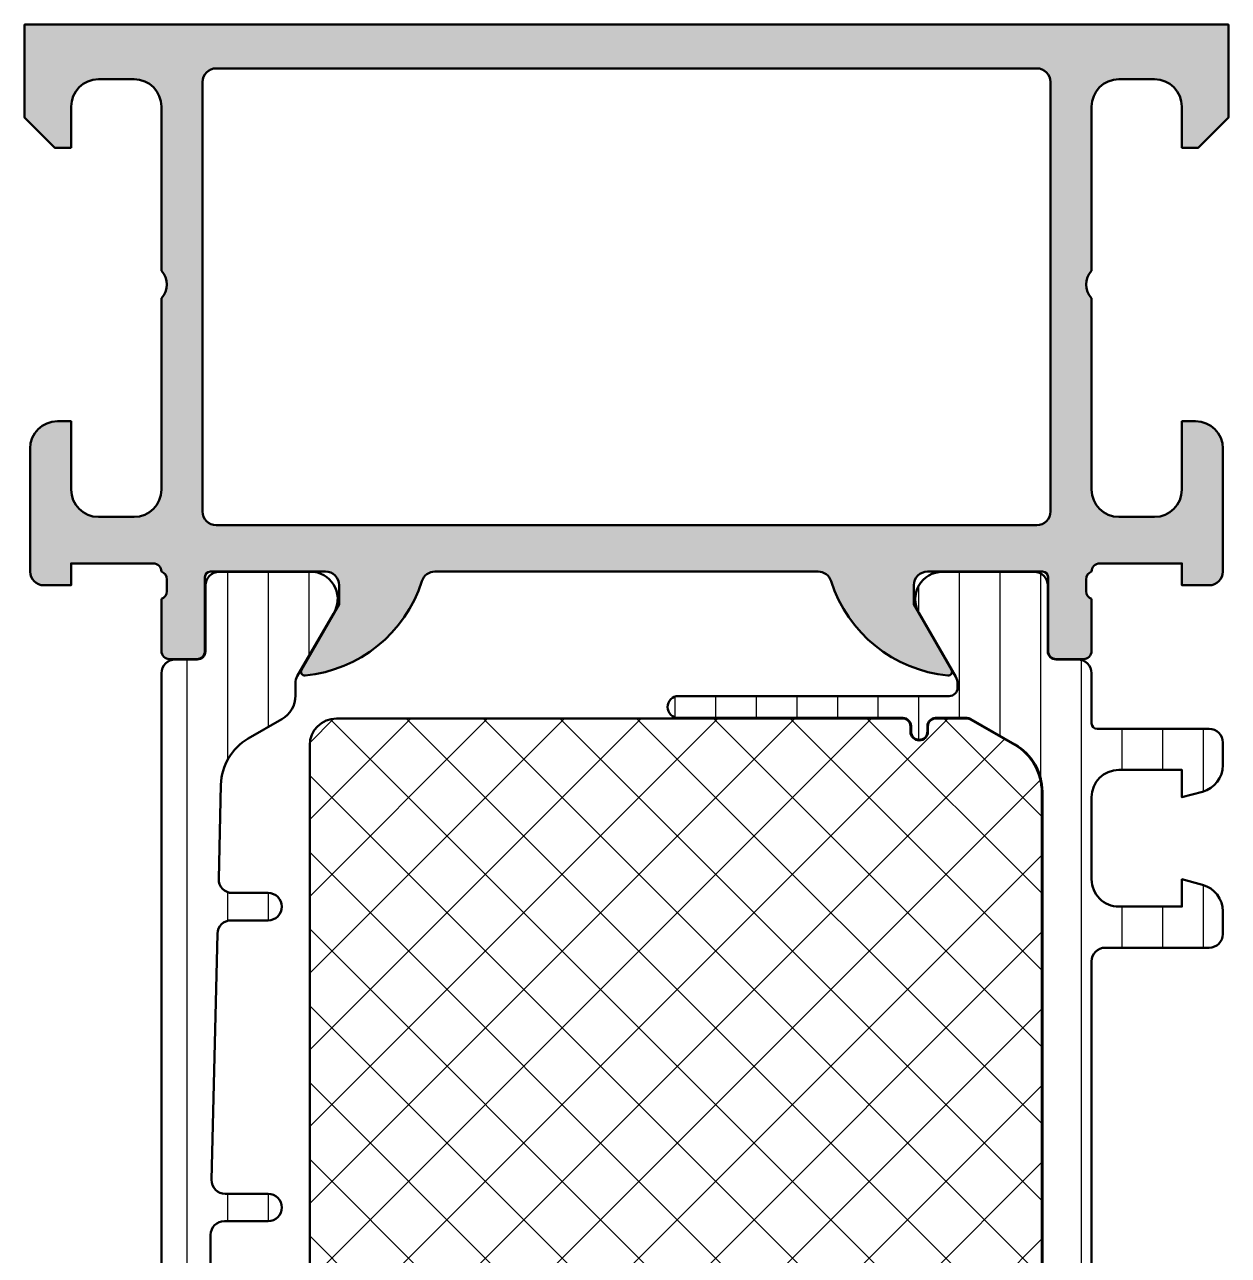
# Model space of a CAD drawing. Extents: x 0 to 69, y 0 to 90.
# Drawn here: x 0 to 44, y 45 to 90 of the extents above; entities that cross this region are included whole.
import ezdxf

# ---------------------------------------------------------------- set-up
doc = ezdxf.new("R2010")
doc.units = 0
for name, color, linetype, lineweight in [('0S-Alu contour', 7, 'Continuous', 50), ('0S-Alu hatch', 252, 'Continuous', 25), ('0S-Plastic contour', 254, 'Continuous', 50), ('0S-Plastic hatch', 253, 'Continuous', 25), ('0S-PT contour', 91, 'Continuous', 50), ('0S-PT hatch', 103, 'Continuous', 25)]:
    doc.layers.add(name, color=color, linetype=linetype, lineweight=lineweight)
pattern_1 = [(90, (0, 0), (-1.4859, 0), [])]

# ---------------------------------------------------------------- blocks, each defined once
blk = doc.blocks.new('486660__AA6779D3_EC4B_46D5_8450_88F0453FE4CD_')
at = {"layer": '0S-PT hatch'}
h = blk.add_hatch(dxfattribs=at)
h.set_pattern_fill('ANSI37', color=256, scale=0.625, angle=90, style=0)
h.set_pattern_definition([(135, (0, 0), (-1.403165018917055, -1.403165018917055), []), (225, (0, 0), (1.403165018917055, -1.403165018917055), [])])
edge = h.paths.add_edge_path()
edge.add_line((32.37999999999912, 64.15), (32.37999999999912, 64.35))
edge.add_arc((32.09999999999911, 64.35000000000001), 0.2800000000000011, 0, 89.99999999999856)
edge.add_line((32.09999999999912, 64.63), (11.39999999999904, 64.63))
edge.add_arc((11.39999999999904, 63.64999999999999), 0.9800000000000039, 90, 180)
edge.add_line((10.41999999999903, 63.64999999999999), (10.41999999999908, 18.84999999999997))
edge.add_arc((11.39999999999908, 18.84999999999997), 0.9799999999999968, 180, 270.0000000000002)
edge.add_line((11.39999999999908, 17.86999999999997), (32.09999999999916, 17.87))
edge.add_arc((32.09999999999916, 18.15), 0.2800000000000011, 270, 360)
edge.add_line((32.37999999999916, 18.15), (32.37999999999916, 18.35))
edge.add_ellipse((32.69999999999916, 18.35), major_axis=(-0.3200000000000003, 0), ratio=1, start_angle=180, end_angle=360, ccw=False)
edge.add_line((33.01999999999917, 18.35), (33.01999999999917, 18.14999999999999))
edge.add_arc((33.29999999999916, 18.14999999999999), 0.2800000000000011, 180, 270)
edge.add_line((33.29999999999916, 17.86999999999999), (34.43730669589375, 17.87))
edge.add_arc((34.43730669589374, 18.15), 0.2799999999999976, 270.0000000000014, 300.0000000000005)
edge.add_line((34.57730669589374, 17.90751288694036), (36.18999999999906, 18.83860180018583))
edge.add_arc((35.19999999999907, 20.55333209967904), 1.980000000000004, 299.9999999999993, 360)
edge.add_line((37.17999999999908, 20.55333209967904), (37.17999999999905, 61.94666790032098))
edge.add_arc((35.19999999999904, 61.94666790032097), 1.980000000000003, 0, 60.00000000000089)
edge.add_line((36.18999999999902, 63.66139819981417), (34.57730669589369, 64.59248711305963))
edge.add_arc((34.43730669589368, 64.35000000000001), 0.2800000000000002, 59.99999999999822, 89.99999999999564)
edge.add_line((34.43730669589371, 64.63), (33.29999999999912, 64.63))
edge.add_arc((33.29999999999911, 64.35000000000001), 0.2799999999999869, 89.99999999999856, 180)
edge.add_line((33.01999999999913, 64.35000000000002), (33.01999999999912, 64.15))
edge.add_ellipse((32.69999999999912, 64.15), major_axis=(-0.3200000000000003, 0), ratio=1, start_angle=0, end_angle=180, ccw=False)
at = {"layer": '0S-PT contour', "color": 7}
for points in [[(32.09999999999912, 64.63), (11.39999999999904, 64.63)], [(34.43730669589371, 64.63), (33.29999999999912, 64.63)], [(36.18999999999902, 63.66139819981417), (34.57730669589369, 64.59248711305963)], [(32.37999999999912, 64.15), (32.37999999999912, 64.35)], [(33.01999999999913, 64.35000000000002), (33.01999999999912, 64.15)], [(10.41999999999903, 63.64999999999999), (10.41999999999908, 18.84999999999997)], [(37.17999999999908, 20.55333209967904), (37.17999999999905, 61.94666790032098)], [(34.57730669589374, 17.90751288694036), (36.18999999999906, 18.83860180018583)], [(32.37999999999916, 18.15), (32.37999999999916, 18.35)], [(33.01999999999917, 18.35), (33.01999999999917, 18.14999999999999)], [(11.39999999999908, 17.86999999999997), (32.09999999999916, 17.87)], [(33.29999999999916, 17.86999999999999), (34.43730669589375, 17.87)]]:
    blk.add_lwpolyline(points, dxfattribs=at)
for centre, radius, start, end in [((11.39999999999904, 63.64999999999999), 0.9800000000000039, 90, 180), ((32.09999999999911, 64.35000000000001), 0.2800000000000011, 0, 89.99999999999856), ((33.29999999999911, 64.35000000000001), 0.2799999999999869, 89.99999999999856, 180), ((34.43730669589368, 64.35000000000001), 0.2800000000000002, 59.99999999999822, 89.99999999999564), ((35.19999999999904, 61.94666790032097), 1.980000000000003, 0, 60.00000000000089), ((35.19999999999907, 20.55333209967904), 1.980000000000004, 299.9999999999993, 0), ((11.39999999999908, 18.84999999999997), 0.9799999999999968, 180, 270.0000000000002), ((32.09999999999916, 18.15), 0.2800000000000011, 270, 0), ((33.29999999999916, 18.14999999999999), 0.2800000000000011, 180, 270), ((34.43730669589374, 18.15), 0.2799999999999976, 270.0000000000014, 300.0000000000005)]:
    blk.add_arc(centre, radius, start, end, dxfattribs=at)
at = {"layer": '0S-PT contour', "color": 7, "extrusion": (0, 0, -1)}
for centre, start, end in [((-32.69999999999912, 64.15), 180, 0), ((-32.69999999999916, 18.35), 0, 180)]:
    blk.add_arc(centre, 0.3200000000000003, start, end, dxfattribs=at)
blk = doc.blocks.new('284601__1C3E3B5A_675D_45E2_A2A6_27D8448A8259___341B43FD_93DC_42B4_A6A2_6976A97F9815_')
at = {"layer": '0S-Plastic hatch'}
h = blk.add_hatch(dxfattribs=at)
h.set_pattern_fill('ANSI31', color=256, scale=0.4680000000000001, angle=45, style=0)
h.set_pattern_definition(pattern_1)
edge = h.paths.add_edge_path()
edge.add_arc((39.19999999999911, 64.45), 0.2000000000000028, 180, 270)
edge.add_line((39.19999999999911, 64.25), (43.29999999999912, 64.25000000000001))
edge.add_ellipse((43.29999999999912, 63.75000000000001), major_axis=(-0.5, 0), ratio=1, start_angle=180, end_angle=270, ccw=False)
edge.add_line((43.79999999999911, 63.75000000000001), (43.79999999999911, 62.91925077662566))
edge.add_ellipse((42.79999999999911, 62.91925077662565), major_axis=(-1, 0), ratio=1, start_angle=104.99999999999989, end_angle=180, ccw=False)
edge.add_line((43.05881904510163, 61.95332495033658), (42.29999999999912, 61.75000000000001))
edge.add_line((42.29999999999912, 61.75000000000001), (42.29999999999911, 62.75000000000002))
edge.add_line((42.29999999999911, 62.75000000000002), (39.99999999999911, 62.75000000000001))
edge.add_arc((39.99999999999911, 61.75), 1, 90, 180)
edge.add_line((38.99999999999911, 61.75), (38.99999999999911, 58.75))
edge.add_arc((39.99999999999911, 58.75), 1, 180, 270.0000000000004)
edge.add_line((39.99999999999911, 57.75000000000001), (42.29999999999912, 57.75000000000002))
edge.add_line((42.29999999999912, 57.75000000000002), (42.29999999999912, 58.75000000000001))
edge.add_line((42.29999999999912, 58.75000000000001), (43.05881904510163, 58.54667504966343))
edge.add_ellipse((42.79999999999912, 57.58074922337437), major_axis=(-0.9999999999999957, 0), ratio=1, start_angle=180, end_angle=255.0000000000004, ccw=False)
edge.add_line((43.79999999999911, 57.58074922337437), (43.79999999999912, 56.75))
edge.add_ellipse((43.29999999999912, 56.75), major_axis=(-0.5, 0), ratio=1, start_angle=90, end_angle=180, ccw=False)
edge.add_line((43.29999999999912, 56.25), (39.49999999999911, 56.25000000000001))
edge.add_arc((39.49999999999911, 55.75000000000001), 0.5, 90, 180)
edge.add_line((38.99999999999911, 55.75000000000001), (38.99999999999914, 26.75000000000001))
edge.add_arc((39.49999999999914, 26.75000000000001), 0.5, 180, 270)
edge.add_line((39.49999999999914, 26.25000000000001), (43.29999999999915, 26.25000000000002))
edge.add_ellipse((43.29999999999915, 25.75000000000001), major_axis=(-0.5000000000000036, 0), ratio=1, start_angle=180, end_angle=270, ccw=False)
edge.add_line((43.79999999999916, 25.75000000000001), (43.79999999999916, 24.91925077662566))
edge.add_ellipse((42.79999999999914, 24.91925077662565), major_axis=(-1.000000000000007, 0), ratio=1, start_angle=104.9999999999998, end_angle=180, ccw=False)
edge.add_line((43.05881904510167, 23.95332495033658), (42.29999999999916, 23.75000000000001))
edge.add_line((42.29999999999916, 23.75000000000001), (42.29999999999916, 24.75000000000001))
edge.add_line((42.29999999999916, 24.75000000000001), (39.99999999999914, 24.75000000000001))
edge.add_arc((39.99999999999915, 23.75000000000001), 1, 90.0000000000004, 180)
edge.add_line((38.99999999999915, 23.75000000000001), (38.99999999999915, 20.75000000000001))
edge.add_arc((39.99999999999915, 20.75000000000001), 1, 180, 270)
edge.add_line((39.99999999999915, 19.75000000000001), (42.29999999999916, 19.75000000000001))
edge.add_line((42.29999999999916, 19.75000000000001), (42.29999999999916, 20.75000000000001))
edge.add_line((42.29999999999916, 20.75000000000001), (43.05881904510168, 20.54667504966344))
edge.add_ellipse((42.79999999999916, 19.58074922337437), major_axis=(-0.9999999999999991, 0), ratio=1, start_angle=180, end_angle=255.0000000000005, ccw=False)
edge.add_line((43.79999999999916, 19.58074922337437), (43.79999999999916, 18.75000000000001))
edge.add_ellipse((43.29999999999916, 18.75000000000001), major_axis=(-0.5, 0), ratio=1, start_angle=90, end_angle=180, ccw=False)
edge.add_line((43.29999999999916, 18.25000000000001), (39.19999999999915, 18.25000000000001))
edge.add_arc((39.19999999999916, 18.05000000000001), 0.2000000000000028, 90.00000000000205, 180)
edge.add_line((38.99999999999915, 18.05000000000001), (38.99999999999915, 16.21000000000001))
edge.add_ellipse((38.49999999999915, 16.21000000000001), major_axis=(-0.5, 0), ratio=1, start_angle=90, end_angle=180, ccw=False)
edge.add_line((38.49999999999915, 15.71000000000001), (37.69999999999914, 15.71000000000001))
edge.add_arc((37.69999999999914, 15.41000000000001), 0.2999999999999971, 90, 180)
edge.add_line((37.39999999999915, 15.41000000000001), (37.39999999999915, 13.01))
edge.add_ellipse((36.89999999999915, 13.01), major_axis=(-0.5, 0), ratio=1, start_angle=90, end_angle=180, ccw=False)
edge.add_line((36.89999999999915, 12.51), (33.54999999999915, 12.51000000000001))
edge.add_ellipse((33.54999999999915, 13.51), major_axis=(-0.9999999999999964, 0), ratio=1, start_angle=-30.000000000000114, end_angle=90, ccw=False)
edge.add_line((32.68397459621471, 14.01), (34.03301270189136, 16.34660254037844))
edge.add_arc((33.59999999999914, 16.59660254037844), 0.4999999999999998, 329.9999999999999, 360)
edge.add_line((34.09999999999914, 16.59660254037844), (34.09999999999916, 16.75))
edge.add_arc((33.79999999999916, 16.75), 0.2999999999999971, 0, 90)
edge.add_line((33.79999999999916, 17.05), (23.89999999999915, 17.04999999999999))
edge.add_ellipse((23.89999999999915, 17.44999999999998), major_axis=(-0.3999999999999986, 0), ratio=1, start_angle=-90, end_angle=90, ccw=False)
edge.add_line((23.89999999999915, 17.84999999999998), (32.09999999999916, 17.85))
edge.add_arc((32.09999999999916, 18.15), 0.3000000000000043, 270, 360)
edge.add_line((32.39999999999917, 18.15), (32.39999999999917, 18.35))
edge.add_ellipse((32.69999999999916, 18.35), major_axis=(-0.2999999999999971, 0), ratio=1, start_angle=180, end_angle=360, ccw=False)
edge.add_line((32.99999999999916, 18.35), (32.99999999999916, 18.14999999999999))
edge.add_arc((33.29999999999916, 18.14999999999999), 0.2999999999999971, 180, 270)
edge.add_line((33.29999999999916, 17.85), (34.43730669589375, 17.85))
edge.add_arc((34.43730669589375, 18.15), 0.2999999999999971, 269.9999999999986, 299.9999999999984)
edge.add_line((34.58730669589375, 17.89019237886466), (36.19999999999905, 18.82128129211013))
edge.add_arc((35.19999999999908, 20.55333209967904), 2.000000000000005, 299.9999999999989, 360)
edge.add_line((37.19999999999909, 20.55333209967904), (37.19999999999905, 61.94666790032098))
edge.add_arc((35.19999999999905, 61.94666790032096), 2, 0, 60.00000000000115)
edge.add_line((36.19999999999901, 63.67871870788985), (34.5873066958937, 64.60980762113533))
edge.add_arc((34.4373066958937, 64.35000000000001), 0.2999999999999919, 59.99999999999943, 89.99999999999864)
edge.add_line((34.43730669589371, 64.65), (33.29999999999912, 64.65))
edge.add_arc((33.29999999999912, 64.35000000000001), 0.2999999999999971, 90, 180)
edge.add_line((32.99999999999912, 64.35000000000001), (32.99999999999911, 64.15))
edge.add_ellipse((32.69999999999912, 64.15), major_axis=(-0.2999999999999971, 0), ratio=1, start_angle=0, end_angle=180, ccw=False)
edge.add_line((32.39999999999912, 64.15), (32.39999999999912, 64.35))
edge.add_arc((32.09999999999912, 64.35), 0.3000000000000043, 0, 90)
edge.add_line((32.09999999999912, 64.65), (23.8999999999991, 64.65))
edge.add_ellipse((23.8999999999991, 65.04999999999998), major_axis=(-0.3999999999999915, 0), ratio=1, start_angle=-90, end_angle=90, ccw=False)
edge.add_line((23.8999999999991, 65.44999999999999), (33.7999999999991, 65.45))
edge.add_arc((33.7999999999991, 65.75), 0.2999999999999971, 270, 360)
edge.add_line((34.0999999999991, 65.75), (34.0999999999991, 65.90339745962156))
edge.add_arc((33.5999999999991, 65.90339745962156), 0.5, 0, 30.00000000000195)
edge.add_line((34.03301270189131, 66.15339745962157), (32.68397459621466, 68.49000000000001))
edge.add_ellipse((33.5499999999991, 68.99), major_axis=(-0.9999999999999888, 0), ratio=1, start_angle=-90, end_angle=29.999999999999375, ccw=False)
edge.add_line((33.5499999999991, 69.98999999999998), (36.8999999999991, 69.99000000000001))
edge.add_ellipse((36.89999999999911, 69.49000000000001), major_axis=(-0.5, 0), ratio=1, start_angle=180, end_angle=270.0000000000008, ccw=False)
edge.add_line((37.3999999999991, 69.49000000000001), (37.3999999999991, 67.09))
edge.add_arc((37.6999999999991, 67.09), 0.3000000000000043, 180, 270)
edge.add_line((37.6999999999991, 66.78999999999999), (38.49999999999911, 66.79))
edge.add_ellipse((38.49999999999911, 66.29), major_axis=(-0.5, 0), ratio=1, start_angle=180, end_angle=270, ccw=False)
edge.add_line((38.99999999999911, 66.29), (38.99999999999911, 64.45))
at = {"layer": '0S-Plastic contour', "color": 7}
for points in [[(33.5499999999991, 69.98999999999998), (36.8999999999991, 69.99000000000001)], [(37.3999999999991, 69.49000000000001), (37.3999999999991, 67.09)], [(34.03301270189131, 66.15339745962157), (32.68397459621466, 68.49000000000001)], [(37.6999999999991, 66.78999999999999), (38.49999999999911, 66.79)], [(38.99999999999911, 66.29), (38.99999999999911, 64.45)], [(34.0999999999991, 65.75), (34.0999999999991, 65.90339745962156)], [(23.8999999999991, 65.44999999999999), (33.7999999999991, 65.45)], [(32.09999999999912, 64.65), (23.8999999999991, 64.65)], [(34.43730669589371, 64.65), (33.29999999999912, 64.65)], [(36.19999999999901, 63.67871870788985), (34.5873066958937, 64.60980762113533)], [(32.39999999999912, 64.15), (32.39999999999912, 64.35)], [(32.99999999999912, 64.35000000000001), (32.99999999999911, 64.15)], [(39.19999999999911, 64.25), (43.29999999999912, 64.25000000000001)], [(43.79999999999911, 63.75000000000001), (43.79999999999911, 62.91925077662566)], [(43.05881904510163, 61.95332495033658), (42.29999999999912, 61.75000000000001), (42.29999999999911, 62.75000000000002), (39.99999999999911, 62.75000000000001)], [(37.19999999999909, 20.55333209967904), (37.19999999999905, 61.94666790032098)], [(38.99999999999911, 61.75), (38.99999999999911, 58.75)], [(39.99999999999911, 57.75000000000001), (42.29999999999912, 57.75000000000002), (42.29999999999912, 58.75000000000001), (43.05881904510163, 58.54667504966343)], [(43.79999999999911, 57.58074922337437), (43.79999999999912, 56.75)], [(43.29999999999912, 56.25), (39.49999999999911, 56.25000000000001)], [(38.99999999999911, 55.75000000000001), (38.99999999999914, 26.75000000000001)], [(39.49999999999914, 26.25000000000001), (43.29999999999915, 26.25000000000002)], [(43.79999999999916, 25.75000000000001), (43.79999999999916, 24.91925077662566)], [(43.05881904510167, 23.95332495033658), (42.29999999999916, 23.75000000000001), (42.29999999999916, 24.75000000000001), (39.99999999999914, 24.75000000000001)], [(38.99999999999915, 23.75000000000001), (38.99999999999915, 20.75000000000001)], [(39.99999999999915, 19.75000000000001), (42.29999999999916, 19.75000000000001), (42.29999999999916, 20.75000000000001), (43.05881904510168, 20.54667504966344)], [(43.79999999999916, 19.58074922337437), (43.79999999999916, 18.75000000000001)], [(34.58730669589375, 17.89019237886466), (36.19999999999905, 18.82128129211013)], [(32.39999999999917, 18.15), (32.39999999999917, 18.35)], [(32.99999999999916, 18.35), (32.99999999999916, 18.14999999999999)], [(38.99999999999915, 18.05000000000001), (38.99999999999915, 16.21000000000001)], [(43.29999999999916, 18.25000000000001), (39.19999999999915, 18.25000000000001)], [(23.89999999999915, 17.84999999999998), (32.09999999999916, 17.85)], [(33.29999999999916, 17.85), (34.43730669589375, 17.85)], [(33.79999999999916, 17.05), (23.89999999999915, 17.04999999999999)], [(34.09999999999914, 16.59660254037844), (34.09999999999916, 16.75)], [(32.68397459621471, 14.01), (34.03301270189136, 16.34660254037844)], [(37.39999999999915, 15.41000000000001), (37.39999999999915, 13.01)], [(38.49999999999915, 15.71000000000001), (37.69999999999914, 15.71000000000001)], [(36.89999999999915, 12.51), (33.54999999999915, 12.51000000000001)]]:
    blk.add_lwpolyline(points, dxfattribs=at)
at = {"layer": '0S-Plastic contour', "color": 7, "extrusion": (0, 0, -1)}
for centre, radius, start, end in [((-33.5499999999991, 68.99), 0.9999999999999888, 330.0000000000006, 90), ((-36.89999999999911, 69.49000000000001), 0.5, 89.9999999999992, 180), ((-38.49999999999911, 66.29), 0.5, 90, 180), ((-23.8999999999991, 65.04999999999998), 0.3999999999999915, 270, 90), ((-32.69999999999912, 64.15), 0.2999999999999971, 180, 0), ((-43.29999999999912, 63.75000000000001), 0.5, 90, 180), ((-42.79999999999911, 62.91925077662565), 1, 180, 255.0000000000001), ((-42.79999999999912, 57.58074922337437), 0.9999999999999957, 104.9999999999996, 180), ((-43.29999999999912, 56.75), 0.5, 180, 270), ((-43.29999999999915, 25.75000000000001), 0.5000000000000036, 90, 180), ((-42.79999999999914, 24.91925077662565), 1.000000000000007, 180, 255.0000000000002), ((-42.79999999999916, 19.58074922337437), 0.9999999999999991, 104.9999999999995, 180), ((-32.69999999999916, 18.35), 0.2999999999999971, 0, 180), ((-43.29999999999916, 18.75000000000001), 0.5, 180, 270), ((-23.89999999999915, 17.44999999999998), 0.3999999999999986, 270, 90), ((-38.49999999999915, 16.21000000000001), 0.5, 180, 270), ((-33.54999999999915, 13.51), 0.9999999999999964, 270, 30.00000000000004), ((-36.89999999999915, 13.01), 0.5, 180, 270)]:
    blk.add_arc(centre, radius, start, end, dxfattribs=at)
at = {"layer": '0S-Plastic contour', "color": 7}
for centre, radius, start, end in [((37.6999999999991, 67.09), 0.3000000000000043, 180, 270), ((33.5999999999991, 65.90339745962156), 0.5, 0, 30.00000000000195), ((33.7999999999991, 65.75), 0.2999999999999971, 270, 0), ((32.09999999999912, 64.35), 0.3000000000000043, 0, 90), ((33.29999999999912, 64.35000000000001), 0.2999999999999971, 90, 180), ((34.4373066958937, 64.35000000000001), 0.2999999999999919, 59.99999999999943, 89.99999999999864), ((39.19999999999911, 64.45), 0.2000000000000028, 180, 270), ((35.19999999999905, 61.94666790032096), 2, 0, 60.00000000000115), ((39.99999999999911, 61.75), 1, 90, 180), ((39.99999999999911, 58.75), 1, 180, 270.0000000000004), ((39.49999999999911, 55.75000000000001), 0.5, 90, 180), ((39.49999999999914, 26.75000000000001), 0.5, 180, 270), ((39.99999999999915, 23.75000000000001), 1, 90.0000000000004, 180), ((39.99999999999915, 20.75000000000001), 1, 180, 270), ((35.19999999999908, 20.55333209967904), 2.000000000000005, 299.9999999999989, 0), ((32.09999999999916, 18.15), 0.3000000000000043, 270, 0), ((33.29999999999916, 18.14999999999999), 0.2999999999999971, 180, 270), ((39.19999999999916, 18.05000000000001), 0.2000000000000028, 90.00000000000205, 180), ((34.43730669589375, 18.15), 0.2999999999999971, 269.9999999999986, 299.9999999999984), ((33.79999999999916, 16.75), 0.2999999999999971, 0, 90), ((33.59999999999914, 16.59660254037844), 0.4999999999999998, 329.9999999999999, 0), ((37.69999999999914, 15.41000000000001), 0.2999999999999971, 90, 180)]:
    blk.add_arc(centre, radius, start, end, dxfattribs=at)
blk = doc.blocks.new('345120__EB5345EE_8730_44EF_A1D6_C79B34CDE69C_')
at = {"layer": '0S-Alu hatch'}
h = blk.add_hatch(color=256, dxfattribs=at)
edge = h.paths.add_edge_path()
edge.add_line((1.700000000000287, 85.49999999999918), (1.100000000000186, 85.49999999999918))
edge.add_line((1.100000000000186, 85.49999999999918), (-1.42e-14, 86.59999999999937))
edge.add_line((-1.42e-14, 86.59999999999937), (-1.42e-14, 89.99999999999999))
edge.add_line((-1.42e-14, 89.99999999999999), (44, 90))
edge.add_line((44, 90), (44, 86.59999999999938))
edge.add_line((44, 86.59999999999938), (42.8999999999998, 85.4999999999992))
edge.add_line((42.8999999999998, 85.4999999999992), (42.2999999999997, 85.4999999999992))
edge.add_line((42.2999999999997, 85.4999999999992), (42.2999999999997, 86.99999999999947))
edge.add_arc((41.29999999999951, 86.99999999999947), 1.000000000000177, 0, 90)
edge.add_line((41.29999999999951, 87.99999999999966), (39.99999999999929, 87.99999999999966))
edge.add_arc((39.99999999999929, 86.99999999999947), 1.000000000000184, 90, 180)
edge.add_line((38.99999999999911, 86.99999999999947), (38.99999999999911, 80.9999999999984))
edge.add_arc((39.5249999999992, 80.49999999999831), 0.7250000000001247, 136.3971810272964, 223.6028189727047)
edge.add_line((38.99999999999912, 79.99999999999821), (38.99999999999911, 72.99999999999697))
edge.add_arc((39.99999999999929, 72.99999999999697), 1.000000000000177, 180, 270)
edge.add_line((39.99999999999929, 71.99999999999679), (41.29999999999952, 71.9999999999968))
edge.add_arc((41.29999999999952, 72.99999999999697), 1.000000000000184, 270, 360)
edge.add_line((42.29999999999971, 72.99999999999697), (42.29999999999971, 75.49999999999741))
edge.add_line((42.29999999999971, 75.49999999999741), (42.79999999999978, 75.49999999999741))
edge.add_ellipse((42.79999999999978, 74.49999999999724), major_axis=(-1.00000000000017, 0), ratio=1, start_angle=180, end_angle=270, ccw=False)
edge.add_line((43.79999999999996, 74.49999999999724), (43.79999999999997, 69.99999999999643))
edge.add_ellipse((43.29999999999988, 69.99999999999643), major_axis=(-0.5000000000000853, 0), ratio=1, start_angle=90, end_angle=180, ccw=False)
edge.add_line((43.29999999999988, 69.49999999999635), (42.29999999999971, 69.49999999999635))
edge.add_line((42.29999999999971, 69.49999999999635), (42.29999999999971, 70.29999999999649))
edge.add_line((42.29999999999971, 70.29999999999649), (39.29999999999917, 70.29999999999649))
edge.add_arc((39.29999999999917, 69.99999999999643), 0.3000000000000398, 90, 180)
edge.add_arc((39.09999999999911, 69.71715728752181), 0.300000000000011, 109.4712206344875, 180)
edge.add_line((38.7999999999991, 69.71715728752181), (38.79999999999912, 69.28284271247105))
edge.add_arc((39.09999999999911, 69.28284271247105), 0.2999999999999971, 180, 250.528779365509)
edge.add_line((38.99999999999911, 68.99999999999643), (38.99999999999911, 67.09999999999647))
edge.add_ellipse((38.69999999999907, 67.09999999999647), major_axis=(-0.3000000000000398, 0), ratio=1, start_angle=90, end_angle=180, ccw=False)
edge.add_line((38.69999999999907, 66.79999999999643), (37.70999999999915, 66.79999999999644))
edge.add_ellipse((37.70999999999915, 67.09999999999647), major_axis=(-0.3000000000000256, 0), ratio=1, start_angle=0, end_angle=90, ccw=False)
edge.add_line((37.40999999999913, 67.09999999999647), (37.40999999999912, 69.79999999999643))
edge.add_arc((37.20999999999911, 69.79999999999643), 0.2000000000000028, 0, 90)
edge.add_line((37.20999999999911, 69.99999999999643), (32.99999999999911, 69.99999999999643))
edge.add_arc((32.99999999999911, 69.49999999999643), 0.5, 90, 180)
edge.add_line((32.49999999999911, 69.49999999999643), (32.49999999999911, 68.79999999999643))
edge.add_line((32.49999999999911, 68.79999999999643), (33.88149545762147, 66.40717967696887))
edge.add_ellipse((33.7618802153508, 66.33811978464473), major_axis=(-0.1381197846482964, 0), ratio=1, start_angle=84.37742244920781, end_angle=209.9999999999931, ccw=False)
edge.add_ellipse((34.23822324117291, 71.17660886184424), major_axis=(-5.000000000000006, 0), ratio=1, start_angle=17.74841635607021, end_angle=84.3774224492065, ccw=False)
edge.add_arc((28.99999999999909, 69.49999999999643), 0.499999999999996, 17.74841635607022, 90)
edge.add_line((28.99999999999909, 69.99999999999643), (15.00000000000091, 69.99999999999643))
edge.add_arc((15.0000000000009, 69.49999999999643), 0.5, 89.99999999999959, 162.2515836439297)
edge.add_ellipse((9.761776758827082, 71.17660886184424), major_axis=(-5.000000000000018, 0), ratio=1, start_angle=95.62257755079372, end_angle=162.25158364393, ccw=False)
edge.add_ellipse((10.2381197846492, 66.3381197846447), major_axis=(-0.1381197846483021, 0), ratio=1, start_angle=-29.99999999999818, end_angle=95.6225775507944, ccw=False)
edge.add_line((10.11850454237853, 66.40717967696887), (11.50000000000091, 68.79999999999643))
edge.add_line((11.50000000000091, 68.79999999999643), (11.50000000000091, 69.49999999999642))
edge.add_arc((11.00000000000091, 69.49999999999642), 0.5, 0, 90.00000000000081)
edge.add_line((11.0000000000009, 69.99999999999642), (6.790000000000894, 69.99999999999642))
edge.add_arc((6.790000000000894, 69.79999999999643), 0.2000000000000028, 90, 180)
edge.add_line((6.590000000000891, 69.79999999999643), (6.590000000000891, 67.09999999999647))
edge.add_ellipse((6.290000000000851, 67.09999999999647), major_axis=(-0.3000000000000398, 0), ratio=1, start_angle=90, end_angle=180, ccw=False)
edge.add_line((6.290000000000851, 66.79999999999643), (5.300000000000935, 66.79999999999643))
edge.add_ellipse((5.300000000000935, 67.09999999999647), major_axis=(-0.3000000000000398, 0), ratio=1, start_angle=0, end_angle=90, ccw=False)
edge.add_line((5.000000000000895, 67.09999999999647), (5.000000000000895, 68.99999999999642))
edge.add_arc((4.900000000000886, 69.28284271247104), 0.300000000000002, 289.4712206344923, 360)
edge.add_line((5.200000000000889, 69.28284271247104), (5.200000000000891, 69.7171572875218))
edge.add_arc((4.900000000000886, 69.71715728752181), 0.3000000000000043, 0, 70.52877936550742)
edge.add_arc((4.700000000000841, 69.99999999999642), 0.300000000000054, 0, 90)
edge.add_line((4.700000000000841, 70.29999999999647), (1.700000000000301, 70.29999999999647))
edge.add_line((1.700000000000301, 70.29999999999647), (1.700000000000301, 69.49999999999633))
edge.add_line((1.700000000000301, 69.49999999999633), (0.7000000000001237, 69.49999999999633))
edge.add_ellipse((0.7000000000001237, 69.99999999999642), major_axis=(-0.5000000000000853, 0), ratio=1, start_angle=0, end_angle=90, ccw=False)
edge.add_line((0.2000000000000384, 69.99999999999642), (0.2000000000000384, 74.49999999999721))
edge.add_ellipse((1.200000000000216, 74.49999999999721), major_axis=(-1.000000000000177, 0), ratio=1, start_angle=270.0000000000004, end_angle=360, ccw=False)
edge.add_line((1.200000000000208, 75.49999999999739), (1.700000000000301, 75.4999999999974))
edge.add_line((1.700000000000301, 75.4999999999974), (1.700000000000301, 72.99999999999696))
edge.add_arc((2.700000000000478, 72.99999999999696), 1.000000000000177, 180, 269.9999999999996)
edge.add_line((2.700000000000471, 71.99999999999679), (4.000000000000717, 71.99999999999679))
edge.add_arc((4.00000000000071, 72.99999999999696), 1.00000000000017, 270.0000000000004, 360)
edge.add_line((5.000000000000881, 72.99999999999696), (5.000000000000881, 79.9999999999982))
edge.add_arc((4.475000000000783, 80.4999999999983), 0.7250000000001365, 316.397181027296, 403.6028189727028)
edge.add_line((5.000000000000887, 80.99999999999837), (5.000000000000881, 86.99999999999945))
edge.add_arc((4.000000000000703, 86.99999999999945), 1.000000000000177, 0, 90)
edge.add_line((4.000000000000703, 87.99999999999963), (2.700000000000471, 87.99999999999963))
edge.add_arc((2.700000000000471, 86.99999999999945), 1.00000000000017, 90, 180)
edge.add_line((1.700000000000301, 86.99999999999945), (1.700000000000287, 85.49999999999918))
edge = h.paths.add_edge_path()
edge.add_arc((37, 87.89999999999996), 0.5, 0, 90)
edge.add_line((37, 88.39999999999998), (6.999999999999985, 88.39999999999998))
edge.add_arc((6.999999999999985, 87.89999999999996), 0.5, 90, 180)
edge.add_line((6.499999999999985, 87.89999999999996), (6.5, 72.19999999999997))
edge.add_arc((7, 72.19999999999997), 0.5, 180, 270)
edge.add_line((7, 71.69999999999997), (37.00000000000001, 71.69999999999999))
edge.add_arc((37.00000000000001, 72.19999999999997), 0.5, 270, 360)
edge.add_line((37.50000000000001, 72.19999999999997), (37.50000000000001, 87.89999999999999))
at = {"layer": '0S-Alu contour', "color": 7}
for points in [[(1.700000000000287, 85.49999999999918), (1.100000000000186, 85.49999999999918), (-1.42e-14, 86.59999999999937), (-1.42e-14, 89.99999999999999), (44, 90), (44, 86.59999999999938), (42.8999999999998, 85.4999999999992), (42.2999999999997, 85.4999999999992), (42.2999999999997, 86.99999999999947)], [(37, 88.39999999999998), (6.999999999999985, 88.39999999999998)], [(4.000000000000703, 87.99999999999963), (2.700000000000471, 87.99999999999963)], [(6.499999999999985, 87.89999999999996), (6.5, 72.19999999999997)], [(37.50000000000001, 72.19999999999997), (37.50000000000001, 87.89999999999999)], [(41.29999999999951, 87.99999999999966), (39.99999999999929, 87.99999999999966)], [(1.700000000000301, 86.99999999999945), (1.700000000000287, 85.49999999999918)], [(5.000000000000887, 80.99999999999837), (5.000000000000881, 86.99999999999945)], [(38.99999999999911, 86.99999999999947), (38.99999999999911, 80.9999999999984)], [(5.000000000000881, 72.99999999999696), (5.000000000000881, 79.9999999999982)], [(38.99999999999912, 79.99999999999821), (38.99999999999911, 72.99999999999697)], [(1.200000000000208, 75.49999999999739), (1.700000000000301, 75.4999999999974), (1.700000000000301, 72.99999999999696)], [(42.29999999999971, 72.99999999999697), (42.29999999999971, 75.49999999999741), (42.79999999999978, 75.49999999999741)], [(0.2000000000000384, 69.99999999999642), (0.2000000000000384, 74.49999999999721)], [(43.79999999999996, 74.49999999999724), (43.79999999999997, 69.99999999999643)], [(2.700000000000471, 71.99999999999679), (4.000000000000717, 71.99999999999679)], [(7, 71.69999999999997), (37.00000000000001, 71.69999999999999)], [(39.99999999999929, 71.99999999999679), (41.29999999999952, 71.9999999999968)], [(4.700000000000841, 70.29999999999647), (1.700000000000301, 70.29999999999647), (1.700000000000301, 69.49999999999633), (0.7000000000001237, 69.49999999999633)], [(43.29999999999988, 69.49999999999635), (42.29999999999971, 69.49999999999635), (42.29999999999971, 70.29999999999649), (39.29999999999917, 70.29999999999649)], [(6.590000000000891, 69.79999999999643), (6.590000000000891, 67.09999999999647)], [(11.0000000000009, 69.99999999999642), (6.790000000000894, 69.99999999999642)], [(28.99999999999909, 69.99999999999643), (15.00000000000091, 69.99999999999643)], [(37.20999999999911, 69.99999999999643), (32.99999999999911, 69.99999999999643)], [(37.40999999999913, 67.09999999999647), (37.40999999999912, 69.79999999999643)], [(5.200000000000889, 69.28284271247104), (5.200000000000891, 69.7171572875218)], [(10.11850454237853, 66.40717967696887), (11.50000000000091, 68.79999999999643), (11.50000000000091, 69.49999999999642)], [(32.49999999999911, 69.49999999999643), (32.49999999999911, 68.79999999999643), (33.88149545762147, 66.40717967696887)], [(38.7999999999991, 69.71715728752181), (38.79999999999912, 69.28284271247105)], [(5.000000000000895, 67.09999999999647), (5.000000000000895, 68.99999999999642)], [(38.99999999999911, 68.99999999999643), (38.99999999999911, 67.09999999999647)], [(6.290000000000851, 66.79999999999643), (5.300000000000935, 66.79999999999643)], [(38.69999999999907, 66.79999999999643), (37.70999999999915, 66.79999999999644)]]:
    blk.add_lwpolyline(points, dxfattribs=at)
for centre, radius, start, end in [((6.999999999999985, 87.89999999999996), 0.5, 90, 180), ((37, 87.89999999999996), 0.5, 0, 90), ((2.700000000000471, 86.99999999999945), 1.00000000000017, 90, 180), ((4.000000000000703, 86.99999999999945), 1.000000000000177, 0, 90), ((39.99999999999929, 86.99999999999947), 1.000000000000184, 90, 180), ((41.29999999999951, 86.99999999999947), 1.000000000000177, 0, 90), ((4.475000000000783, 80.4999999999983), 0.7250000000001365, 316.397181027296, 43.60281897270282), ((39.5249999999992, 80.49999999999831), 0.7250000000001247, 136.3971810272964, 223.6028189727047), ((2.700000000000478, 72.99999999999696), 1.000000000000177, 180, 269.9999999999996), ((4.00000000000071, 72.99999999999696), 1.00000000000017, 270.0000000000004, 0), ((39.99999999999929, 72.99999999999697), 1.000000000000177, 180, 270), ((41.29999999999952, 72.99999999999697), 1.000000000000184, 270, 0), ((7, 72.19999999999997), 0.5, 180, 270), ((37.00000000000001, 72.19999999999997), 0.5, 270, 0), ((4.700000000000841, 69.99999999999642), 0.300000000000054, 0, 90), ((39.29999999999917, 69.99999999999643), 0.3000000000000398, 90, 180), ((4.900000000000886, 69.71715728752181), 0.3000000000000043, 0, 70.52877936550742), ((6.790000000000894, 69.79999999999643), 0.2000000000000028, 90, 180), ((11.00000000000091, 69.49999999999642), 0.5, 0, 90.00000000000081), ((15.0000000000009, 69.49999999999643), 0.5, 89.99999999999959, 162.2515836439297), ((28.99999999999909, 69.49999999999643), 0.499999999999996, 17.74841635607022, 90), ((32.99999999999911, 69.49999999999643), 0.5, 90, 180), ((37.20999999999911, 69.79999999999643), 0.2000000000000028, 0, 90), ((39.09999999999911, 69.71715728752181), 0.300000000000011, 109.4712206344875, 180), ((4.900000000000886, 69.28284271247104), 0.300000000000002, 289.4712206344923, 0), ((39.09999999999911, 69.28284271247105), 0.2999999999999971, 180, 250.528779365509)]:
    blk.add_arc(centre, radius, start, end, dxfattribs=at)
at = {"layer": '0S-Alu contour', "color": 7, "extrusion": (0, 0, -1)}
for centre, radius, start, end in [((-1.200000000000216, 74.49999999999721), 1.000000000000177, 0, 89.99999999999959), ((-42.79999999999978, 74.49999999999724), 1.00000000000017, 90, 180), ((-0.7000000000001237, 69.99999999999642), 0.5000000000000853, 270, 0), ((-43.29999999999988, 69.99999999999643), 0.5000000000000853, 180, 270), ((-9.761776758827082, 71.17660886184424), 5.000000000000019, 197.7484163560701, 264.3774224492063), ((-34.23822324117291, 71.17660886184424), 5.000000000000006, 275.6225775507935, 342.2515836439298), ((-5.300000000000935, 67.09999999999647), 0.3000000000000398, 270, 0), ((-6.290000000000851, 67.09999999999647), 0.3000000000000398, 180, 270), ((-37.70999999999915, 67.09999999999647), 0.3000000000000256, 270, 0), ((-38.69999999999907, 67.09999999999647), 0.3000000000000398, 180, 270), ((-10.2381197846492, 66.3381197846447), 0.1381197846483021, 264.3774224492056, 29.99999999999824), ((-33.7618802153508, 66.33811978464473), 0.1381197846482964, 150.0000000000069, 275.6225775507922)]:
    blk.add_arc(centre, radius, start, end, dxfattribs=at)
blk = doc.blocks.new('284601__D1D47318_7897_450D_8B7C_3EEFFCFABF3A___E5347060_884E_45AE_9116_E744F85955DC_')
at = {"layer": '0S-Plastic hatch'}
h = blk.add_hatch(dxfattribs=at)
h.set_pattern_fill('ANSI31', color=256, scale=0.4680000000000001, angle=45, style=0)
h.set_pattern_definition(pattern_1)
edge = h.paths.add_edge_path()
edge.add_line((9.399999999999817, 64.60247913859288), (8.173146686273858, 63.89415504765704))
edge.add_arc((9.173146686273792, 62.16210424008813), 1.999999999999995, 119.9999999999979, 178.6586049342205)
edge.add_line((7.173694771767034, 62.20892348373027), (7.092974565514793, 58.76170481091058))
edge.add_arc((7.592837544141478, 58.75000000000007), 0.4999999999999928, 178.6586049342219, 270.0000000000003)
edge.add_line((7.592837544141481, 58.25000000000007), (8.900000000000052, 58.25000000000006))
edge.add_ellipse((8.900000000000052, 57.75000000000005), major_axis=(-0.5, 0), ratio=1, start_angle=90, end_angle=270, ccw=False)
edge.add_line((8.900000000000052, 57.25000000000005), (7.546005466508188, 57.25000000000005))
edge.add_arc((7.546005466508176, 56.75000000000006), 0.5, 89.99999999999856, 178.6586049342197)
edge.add_line((7.046142487881484, 56.7617048109106), (6.835398138531598, 47.76170481091056))
edge.add_arc((7.335261117158287, 47.75000000000003), 0.4999999999999972, 178.6586049342219, 270.0000000000014)
edge.add_line((7.335261117158299, 47.25000000000004), (8.900000000000052, 47.25000000000005))
edge.add_ellipse((8.900000000000052, 46.75000000000006), major_axis=(-0.5, 0), ratio=1, start_angle=90, end_angle=270, ccw=False)
edge.add_line((8.900000000000052, 46.25000000000006), (7.299999999999995, 46.25000000000006))
edge.add_arc((7.299999999999995, 45.75000000000006), 0.5, 90, 180)
edge.add_line((6.799999999999995, 45.75000000000006), (6.799999999999994, 36.75000000000006))
edge.add_arc((7.299999999999998, 36.75000000000006), 0.5000000000000046, 180, 270)
edge.add_line((7.299999999999998, 36.25000000000005), (8.900000000000052, 36.25000000000006))
edge.add_ellipse((8.900000000000052, 35.75000000000006), major_axis=(-0.5, 0), ratio=1, start_angle=90, end_angle=270, ccw=False)
edge.add_line((8.900000000000052, 35.25000000000006), (7.335261117158248, 35.25000000000004))
edge.add_arc((7.335261117158251, 34.75000000000008), 0.4999999999999574, 90.0000000000003, 181.3413950657789)
edge.add_line((6.835398138531601, 34.73829518908956), (7.046142487881486, 25.73829518908953))
edge.add_arc((7.546005466508184, 25.75000000000006), 0.5000000000000052, 181.3413950657786, 270)
edge.add_line((7.546005466508184, 25.25000000000005), (8.900000000000052, 25.25000000000006))
edge.add_ellipse((8.900000000000052, 24.75000000000005), major_axis=(-0.5000000000000036, 0), ratio=1, start_angle=90, end_angle=270, ccw=False)
edge.add_line((8.900000000000052, 24.25000000000005), (7.592837544141483, 24.25000000000006))
edge.add_arc((7.592837544141483, 23.75000000000006), 0.4999999999999965, 90, 181.3413950657789)
edge.add_line((7.092974565514794, 23.73829518908953), (7.173694771767033, 20.29107651626986))
edge.add_arc((9.173146686274006, 20.33789575991199), 2.000000000000202, 181.3413950657786, 240.0000000000016)
edge.add_line((8.173146686273952, 18.60584495234291), (9.39999999999981, 17.89752086140714))
edge.add_ellipse((8.899999999999903, 17.03149545762268), major_axis=(-0.9999999999999651, 0), ratio=1, start_angle=180, end_angle=240.000000000005, ccw=False)
edge.add_line((9.899999999999867, 17.03149545762268), (9.899999999999878, 16.57894936768688))
edge.add_arc((10.39997736187118, 16.57419146728958), 0.4999999999999795, 179.4547765471978, 209.9999965993446)
edge.add_line((9.966964645140823, 16.32419149299003), (11.28548149809947, 14.040453))
edge.add_ellipse((10.44422884910813, 13.49981807472285), major_axis=(-0.9999960709244735, 0), ratio=1, start_angle=98.18160805189967, end_angle=212.7270160998406, ccw=False)
edge.add_line((10.58653949809948, 12.51), (7.109998000000008, 12.51))
edge.add_ellipse((7.109995360374933, 13.00999597743861), major_axis=(-0.4999959774455833, 0), ratio=1, start_angle=-0.0003024817733034979, end_angle=90.00030248118622, ccw=False)
edge.add_line((6.609999382936317, 13.00999861706881), (6.610334012242539, 15.409997))
edge.add_arc((6.310334012242536, 15.40999699999999), 0.3000000000000025, 0, 90.00000000000018)
edge.add_line((6.310334012242535, 15.709997), (5.5, 15.70999699999999))
edge.add_ellipse((5.500000000000002, 16.2099970000001), major_axis=(-0.5000000000001031, 0), ratio=1, start_angle=0, end_angle=89.99999999999977, ccw=False)
edge.add_line((4.999999999999899, 16.2099970000001), (5.00000000000009, 66.29000299999998))
edge.add_ellipse((5.500000000000085, 66.29000299999998), major_axis=(-0.4999999999999947, 0), ratio=1, start_angle=270.000000000001, end_angle=360, ccw=False)
edge.add_line((5.500000000000076, 66.79000299999998), (6.310334012242549, 66.790003))
edge.add_arc((6.310334012242543, 67.090003), 0.2999999999999971, 270.000000000001, 360)
edge.add_line((6.610334012242541, 67.090003), (6.609999382936317, 69.4900013829363))
edge.add_ellipse((7.109995360374936, 69.49000402256138), major_axis=(-0.4999959774455868, 0), ratio=1, start_angle=-90.0003024811852, end_angle=0.0003024817733034979, ccw=False)
edge.add_line((7.109998000000004, 69.99), (10.58653949809948, 69.99))
edge.add_ellipse((10.44422884910813, 69.00018192527716), major_axis=(-0.9999960709244591, 0), ratio=1, start_angle=147.2729839001592, end_angle=261.81839194810044, ccw=False)
edge.add_line((11.28548149809946, 68.45954700000001), (9.96696464514083, 66.17580850701))
edge.add_arc((10.39997736187141, 65.92580853271033), 0.5000000000002393, 150.000003400656, 180.5452234528383)
edge.add_line((9.899999999999851, 65.92105063231271), (9.899999999999883, 65.46850454237736))
edge.add_ellipse((8.89999999999988, 65.46850454237736), major_axis=(-1.000000000000005, 0), ratio=1, start_angle=119.99999999999591, end_angle=180, ccw=False)
at = {"layer": '0S-Plastic contour', "color": 7}
for points in [[(7.109998000000004, 69.99), (10.58653949809948, 69.99)], [(6.610334012242541, 67.090003), (6.609999382936317, 69.4900013829363)], [(11.28548149809946, 68.45954700000001), (9.96696464514083, 66.17580850701)], [(5.500000000000076, 66.79000299999998), (6.310334012242549, 66.790003)], [(4.999999999999899, 16.2099970000001), (5.00000000000009, 66.29000299999998)], [(9.899999999999851, 65.92105063231271), (9.899999999999883, 65.46850454237736)], [(9.399999999999817, 64.60247913859288), (8.173146686273858, 63.89415504765704)], [(7.173694771767034, 62.20892348373027), (7.092974565514793, 58.76170481091058)], [(7.592837544141481, 58.25000000000007), (8.900000000000052, 58.25000000000006)], [(8.900000000000052, 57.25000000000005), (7.546005466508188, 57.25000000000005)], [(7.046142487881484, 56.7617048109106), (6.835398138531598, 47.76170481091056)], [(7.335261117158299, 47.25000000000004), (8.900000000000052, 47.25000000000005)], [(8.900000000000052, 46.25000000000006), (7.299999999999995, 46.25000000000006)], [(6.799999999999995, 45.75000000000006), (6.799999999999994, 36.75000000000006)], [(7.299999999999998, 36.25000000000005), (8.900000000000052, 36.25000000000006)], [(8.900000000000052, 35.25000000000006), (7.335261117158248, 35.25000000000004)], [(6.835398138531601, 34.73829518908956), (7.046142487881486, 25.73829518908953)], [(7.546005466508184, 25.25000000000005), (8.900000000000052, 25.25000000000006)], [(8.900000000000052, 24.25000000000005), (7.592837544141483, 24.25000000000006)], [(7.092974565514794, 23.73829518908953), (7.173694771767033, 20.29107651626986)], [(8.173146686273952, 18.60584495234291), (9.39999999999981, 17.89752086140714)], [(9.899999999999867, 17.03149545762268), (9.899999999999878, 16.57894936768688)], [(9.966964645140823, 16.32419149299003), (11.28548149809947, 14.040453)], [(6.310334012242535, 15.709997), (5.5, 15.70999699999999)], [(6.609999382936317, 13.00999861706881), (6.610334012242539, 15.409997)], [(10.58653949809948, 12.51), (7.109998000000008, 12.51)]]:
    blk.add_lwpolyline(points, dxfattribs=at)
at = {"layer": '0S-Plastic contour', "color": 7, "extrusion": (0, 0, -1)}
for centre, radius, start, end in [((-7.109995360374936, 69.49000402256138), 0.4999959774455868, 359.9996975182267, 90.00030248118524), ((-10.44422884910813, 69.00018192527716), 0.9999960709244591, 98.18160805189956, 212.7270160998408), ((-5.500000000000085, 66.29000299999998), 0.4999999999999947, 0, 89.99999999999898), ((-8.89999999999988, 65.46850454237736), 1.000000000000005, 180, 240.0000000000042), ((-8.900000000000052, 57.75000000000005), 0.5, 90, 270), ((-8.900000000000052, 46.75000000000006), 0.5, 90, 270), ((-8.900000000000052, 35.75000000000006), 0.5, 90, 270), ((-8.900000000000052, 24.75000000000005), 0.5000000000000036, 90, 270), ((-8.899999999999903, 17.03149545762268), 0.9999999999999651, 119.999999999995, 180), ((-5.500000000000002, 16.2099970000001), 0.5000000000001031, 270.0000000000002, 0), ((-10.44422884910813, 13.49981807472285), 0.9999960709244735, 147.2729839001594, 261.8183919481003), ((-7.109995360374933, 13.00999597743861), 0.4999959774455833, 269.9996975188138, 0.0003024817733149)]:
    blk.add_arc(centre, radius, start, end, dxfattribs=at)
at = {"layer": '0S-Plastic contour', "color": 7}
for centre, radius, start, end in [((6.310334012242543, 67.090003), 0.2999999999999971, 270.000000000001, 0), ((10.39997736187141, 65.92580853271033), 0.5000000000002393, 150.000003400656, 180.5452234528383), ((9.173146686273792, 62.16210424008813), 1.999999999999995, 119.9999999999979, 178.6586049342205), ((7.592837544141478, 58.75000000000007), 0.4999999999999928, 178.6586049342219, 270.0000000000003), ((7.546005466508176, 56.75000000000006), 0.5, 89.99999999999856, 178.6586049342197), ((7.335261117158287, 47.75000000000003), 0.4999999999999972, 178.6586049342219, 270.0000000000014), ((7.299999999999995, 45.75000000000006), 0.5, 90, 180), ((7.299999999999998, 36.75000000000006), 0.5000000000000046, 180, 270), ((7.335261117158251, 34.75000000000008), 0.4999999999999574, 90.0000000000003, 181.3413950657789), ((7.546005466508184, 25.75000000000006), 0.5000000000000052, 181.3413950657786, 270), ((7.592837544141483, 23.75000000000006), 0.4999999999999965, 90, 181.3413950657789), ((9.173146686274006, 20.33789575991199), 2.000000000000202, 181.3413950657786, 240.0000000000016), ((10.39997736187118, 16.57419146728958), 0.4999999999999795, 179.4547765471978, 209.9999965993446), ((6.310334012242536, 15.40999699999999), 0.3000000000000025, 0, 90.00000000000018)]:
    blk.add_arc(centre, radius, start, end, dxfattribs=at)
blk = doc.blocks.new('486660__87E85604_B69C_49AE_9AD7_CDF3BD09F1A9_')
at = {"layer": '0S-Alu contour', "color": 7}
blk.add_blockref('345120__EB5345EE_8730_44EF_A1D6_C79B34CDE69C_', (0, 0), dxfattribs=at)
at = {"layer": '0S-Plastic contour', "color": 7}
for name in ['284601__D1D47318_7897_450D_8B7C_3EEFFCFABF3A___E5347060_884E_45AE_9116_E744F85955DC_', '284601__1C3E3B5A_675D_45E2_A2A6_27D8448A8259___341B43FD_93DC_42B4_A6A2_6976A97F9815_']:
    blk.add_blockref(name, (0, 0), dxfattribs=at)
at = {"layer": '0S-PT contour', "color": 7}
blk.add_blockref('486660__AA6779D3_EC4B_46D5_8450_88F0453FE4CD_', (0, 0), dxfattribs=at)

msp = doc.modelspace()

# ---------------------------------------------------------------- block references
at = {"layer": '0S-Alu contour', "color": 7}
msp.add_blockref('486660__87E85604_B69C_49AE_9AD7_CDF3BD09F1A9_', (0, 0), dxfattribs=at)

doc.saveas('drawing.dxf')
